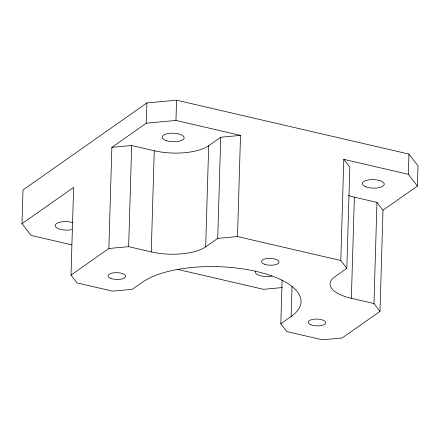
<?xml version="1.0" encoding="UTF-8"?>
<svg xmlns="http://www.w3.org/2000/svg" width="440" height="440" viewBox="0 0 440 440"><rect width="100%" height="100%" fill="white"/><g stroke="black" fill="none" stroke-linecap="round" stroke-linejoin="round"><path stroke-width="0.66" d="M71.781 244.86L31.042 235.411L22 223.669L23.001 189.954L146.872 102.955L176.561 100.199L408.958 154.094L418 165.836L417.401 186.065L382.993 210.232L379.99 311.382L342.139 337.964L322.344 339.801L286.841 331.568L280.814 323.741L282.111 279.912M280.814 323.741L291.137 316.492A84.156 32.61 1.7 0 0 256.471 271.48A84.156 32.61 1.7 0 0 142.659 282.057L132.336 289.305L112.547 291.143L77.038 282.909L71.011 275.082L73.612 187.418L22 223.669M71.011 275.082L108.862 248.501L111.865 147.351L146.273 123.184L175.962 120.428L240.515 135.399L237.512 236.544L340.802 260.502L346.83 268.329L334.785 276.788A40.249 15.598 1.7 0 0 351.368 298.315L373.962 303.556L379.99 311.382M237.512 236.544L217.723 238.387L205.678 246.846A40.249 15.598 1.7 0 1 151.25 251.9L128.656 246.659L131.659 145.514L111.865 147.351M146.273 123.184L146.872 102.955M151.25 251.9L154.253 150.755L131.659 145.514M175.962 120.428L176.561 100.199M205.678 246.846L208.681 145.695L220.726 137.236L240.515 135.399M217.723 238.387L220.726 137.236M291.137 316.492L292.028 286.358M340.802 260.502L343.805 159.352L408.359 174.328L417.401 186.065M346.83 268.329L349.833 167.184L343.805 159.352M351.368 298.315L354.365 197.164A40.249 15.598 1.7 0 1 348.271 195.459M373.962 303.556L376.959 202.406L354.365 197.164M408.359 174.328L408.958 154.094M108.862 248.501L128.656 246.659M282.332 287.557L263.439 289.311L177.293 269.329M376.959 202.406L382.993 210.232M71.913 229.62A10.978 4.252 1.7 0 1 57.481 228.278A10.978 4.252 1.7 0 1 58.427 222.629A10.978 4.252 1.7 0 1 73.062 222.745M272.03 276.034A10.978 4.252 1.7 0 1 259.842 275.578A10.978 4.252 1.7 0 1 255.536 271.046M208.681 145.695A40.249 15.598 1.7 0 1 154.253 150.755M166.826 140.773A10.978 4.252 1.7 0 0 184.102 138.133A10.978 4.252 1.7 0 0 168.597 133.48A10.978 4.252 1.7 0 0 166.826 140.773M365.8 186.797A10.978 4.252 1.7 0 0 383.983 185.108A10.978 4.252 1.7 0 0 370.095 179.724A10.978 4.252 1.7 0 0 365.8 186.797M264.237 264.149A8.784 3.405 1.7 0 0 278.784 262.801A8.784 3.405 1.7 0 0 267.674 258.495A8.784 3.405 1.7 0 0 264.237 264.149M310.965 324.814A8.784 3.405 1.7 0 0 325.507 323.466A8.784 3.405 1.7 0 0 314.397 319.159A8.784 3.405 1.7 0 0 310.965 324.814M110.847 278.405A8.784 3.405 1.7 0 0 125.389 277.052A8.784 3.405 1.7 0 0 114.279 272.745A8.784 3.405 1.7 0 0 110.847 278.405"/></g></svg>
